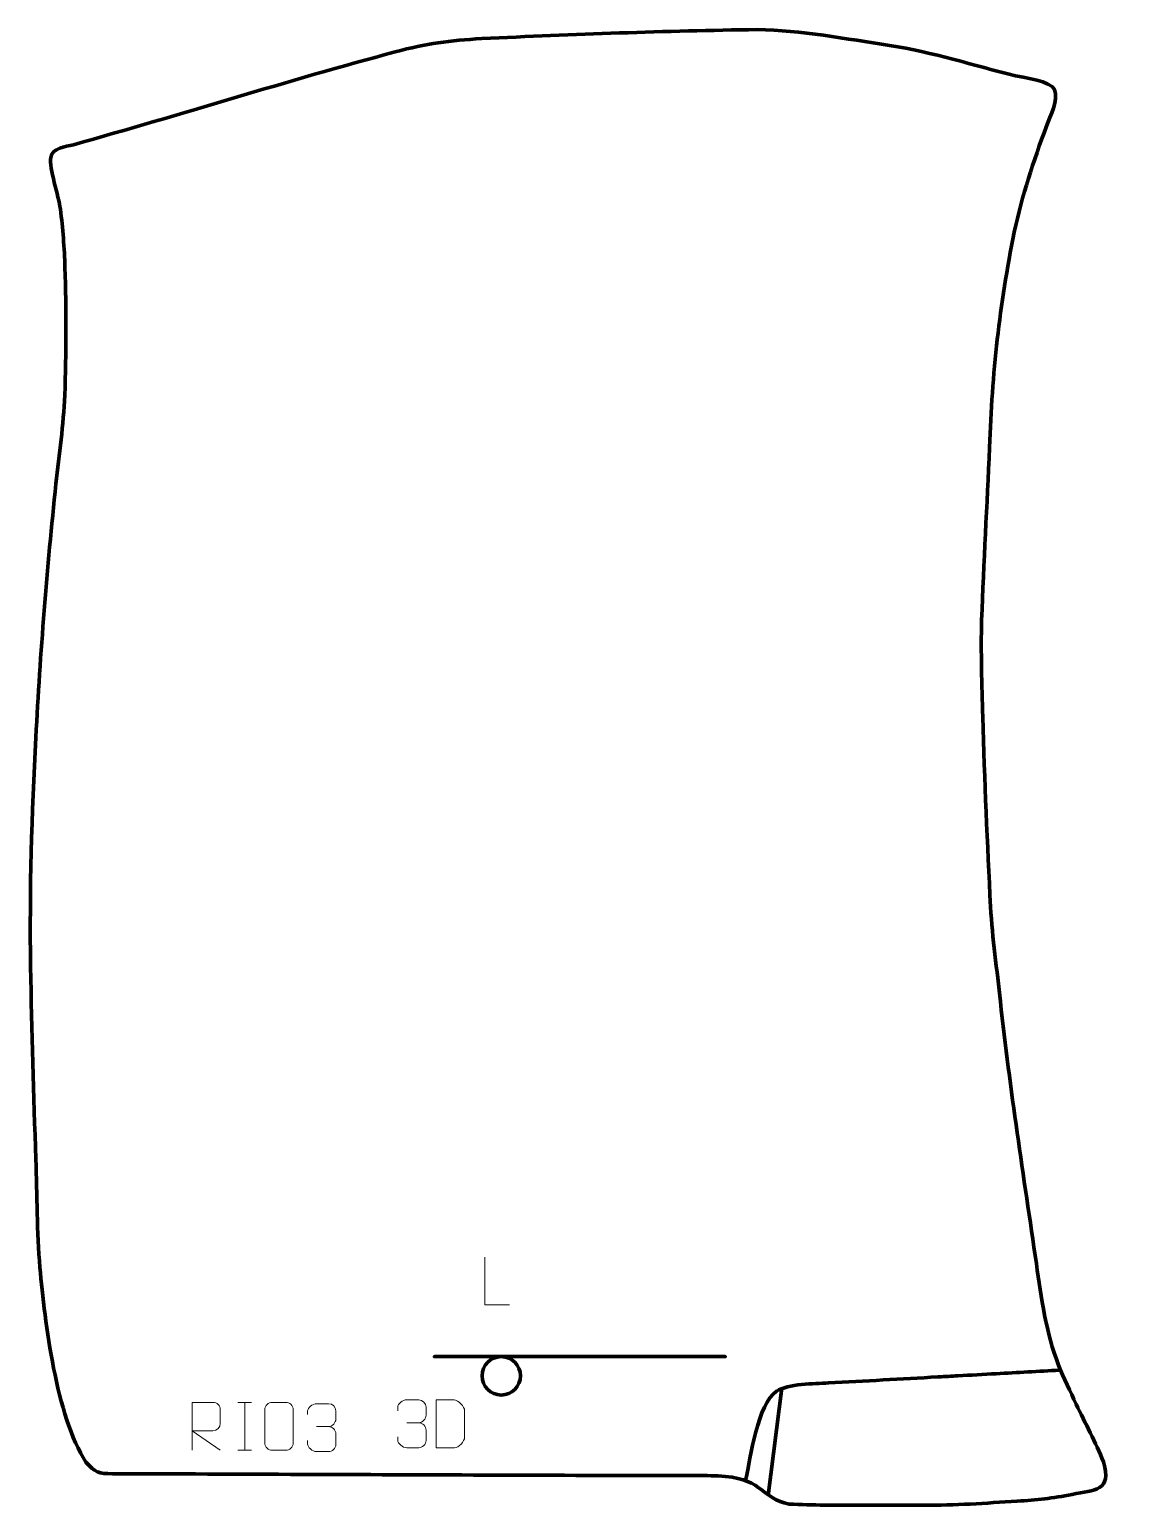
# Model space of a CAD drawing. Header units: millimetres. Extents: x -278 to 299, y -383 to 386.
import ezdxf

# ---------------------------------------------------------------- set-up
doc = ezdxf.new("R2010")
doc.units = ezdxf.units.MM
doc.header["$MEASUREMENT"] = 0
doc.layers.add('layer 2', color=7, linetype='Continuous')
doc.layers.add('layer 3', color=7, linetype='Continuous')

msp = doc.modelspace()

# ---------------------------------------------------------------- linework, layer by layer
at = {"layer": 'layer 2', "color": 142, "lineweight": 200}
for points in [[(-32.084, -305.416), (-37.6068, -305.416), (-42.0839, -309.8931), (-42.0839, -315.4159), (-42.0839, -315.4159), (-42.084, -320.9388), (-37.6068, -325.4159), (-32.084, -325.4159), (-32.084, -325.4159), (-26.5611, -325.416), (-22.084, -320.9388), (-22.084, -315.416), (-22.084, -315.416), (-22.0839, -309.8931), (-26.5611, -305.416), (-32.0839, -305.416), (-197.7679, -305.416), (299.284, -305.416), (-32.084, -305.416)], [(-32.084, -305.416), (-37.6068, -305.416), (-42.0839, -309.8931), (-42.0839, -315.4159), (-42.0839, -315.4159), (-42.084, -320.9388), (-37.6068, -325.4159), (-32.084, -325.416), (-32.084, -325.416), (-26.5611, -325.416), (-22.084, -320.9388), (-22.084, -315.416), (-22.084, -315.416), (-22.0839, -309.8931), (-26.5611, -305.416), (-32.0839, -305.416), (-197.7679, -305.416), (299.284, -305.416), (-32.084, -305.416)], [(-32.084, -305.416), (-37.6068, -305.416), (-42.0839, -309.8931), (-42.0839, -315.416), (-42.0839, -315.416), (-42.084, -320.9388), (-37.6068, -325.416), (-32.084, -325.416), (-32.084, -325.416), (-26.5611, -325.416), (-22.084, -320.9389), (-22.084, -315.416), (-22.084, -315.416), (-22.0839, -309.8932), (-26.5611, -305.416), (-32.0839, -305.416), (-197.7679, -305.416), (299.284, -305.416), (-32.084, -305.416)], [(-32.084, -305.416), (-37.6068, -305.416), (-42.0839, -309.8931), (-42.0839, -315.416), (-42.0839, -315.416), (-42.084, -320.9388), (-37.6068, -325.416), (-32.084, -325.416), (-32.084, -325.416), (-26.5611, -325.416), (-22.084, -320.9389), (-22.084, -315.416), (-22.084, -315.416), (-22.0839, -309.8932), (-26.5611, -305.416), (-32.0839, -305.416), (-197.7679, -305.416), (299.284, -305.416), (-32.084, -305.416)], [(-32.084, -305.416), (-37.6068, -305.416), (-42.0839, -309.8931), (-42.0839, -315.416), (-42.0839, -315.416), (-42.084, -320.9388), (-37.6068, -325.416), (-32.084, -325.416), (-32.084, -325.416), (-26.5611, -325.416), (-22.084, -320.9389), (-22.084, -315.416), (-22.084, -315.416), (-22.0839, -309.8932), (-26.5611, -305.416), (-32.0839, -305.416), (-197.7679, -305.416), (299.284, -305.416), (-32.084, -305.416)], [(-32.084, -305.416), (-37.6068, -305.416), (-42.0839, -309.8932), (-42.0839, -315.416), (-42.0839, -315.416), (-42.084, -320.9388), (-37.6068, -325.416), (-32.084, -325.416), (-32.084, -325.416), (-26.5611, -325.416), (-22.084, -320.9389), (-22.084, -315.4161), (-22.084, -315.4161), (-22.0839, -309.8932), (-26.5611, -305.416), (-32.0839, -305.416), (-197.7679, -305.416), (299.284, -305.416), (-32.084, -305.416)], [(-32.084, -305.416), (-37.6068, -305.416), (-42.0839, -309.8932), (-42.0839, -315.416), (-42.0839, -315.416), (-42.084, -320.9389), (-37.6068, -325.416), (-32.084, -325.416), (-32.084, -325.416), (-26.5611, -325.416), (-22.084, -320.9389), (-22.084, -315.4161), (-22.084, -315.4161), (-22.0839, -309.8932), (-26.5611, -305.416), (-32.0839, -305.416), (-197.7679, -305.416), (299.284, -305.416), (-32.084, -305.416)], [(-32.084, -305.416), (-37.6068, -305.416), (-42.0839, -309.8932), (-42.0839, -315.416), (-42.0839, -315.416), (-42.084, -320.9389), (-37.6068, -325.416), (-32.084, -325.416), (-32.084, -325.416), (-26.5611, -325.4161), (-22.084, -320.9389), (-22.084, -315.4161), (-22.084, -315.4161), (-22.0839, -309.8932), (-26.5611, -305.416), (-32.0839, -305.416), (-197.7679, -305.416), (299.284, -305.416), (-32.084, -305.416)], [(-32.084, -305.4161), (-37.6068, -305.4161), (-42.0839, -309.8932), (-42.0839, -315.416), (-42.0839, -315.416), (-42.084, -320.9389), (-37.6068, -325.416), (-32.084, -325.4161), (-32.084, -325.4161), (-26.5611, -325.4161), (-22.084, -320.9389), (-22.084, -315.4161), (-22.084, -315.4161), (-22.0839, -309.8932), (-26.5611, -305.4161), (-32.0839, -305.4161), (-197.7679, -305.4161), (299.284, -305.4161), (-32.084, -305.4161)], [(-32.084, -305.4161), (-37.6068, -305.4161), (-42.0839, -309.8932), (-42.0839, -315.4161), (-42.0839, -315.4161), (-42.084, -320.9389), (-37.6068, -325.4161), (-32.084, -325.4161), (-32.084, -325.4161), (-26.5611, -325.4161), (-22.084, -320.939), (-22.084, -315.4161), (-22.084, -315.4161), (-22.0839, -309.8932), (-26.5611, -305.4161), (-32.0839, -305.4161), (-197.7679, -305.4161), (299.284, -305.4161), (-32.084, -305.4161)], [(-32.084, -305.4161), (-37.6068, -305.4161), (-42.0839, -309.8932), (-42.0839, -315.4161), (-42.0839, -315.4161), (-42.084, -320.9389), (-37.6068, -325.4161), (-32.084, -325.4161), (-32.084, -325.4161), (-26.5611, -325.4161), (-22.084, -320.939), (-22.084, -315.4161), (-22.084, -315.4161), (-22.0839, -309.8933), (-26.5611, -305.4161), (-32.0839, -305.4161), (-197.7679, -305.4161), (299.284, -305.4161), (-32.084, -305.4161)], [(-32.084, -305.4161), (-37.6068, -305.4161), (-42.0839, -309.8932), (-42.0839, -315.4161), (-42.0839, -315.4161), (-42.084, -320.9389), (-37.6068, -325.4161), (-32.084, -325.4161), (-32.084, -325.4161), (-26.5611, -325.4161), (-22.084, -320.939), (-22.084, -315.4161), (-22.084, -315.4161), (-22.0839, -309.8933), (-26.5611, -305.4161), (-32.0839, -305.4161), (-197.7679, -305.4161), (299.284, -305.4161), (-32.084, -305.4161)], [(-32.084, -305.4161), (-37.6068, -305.4161), (-42.0839, -309.8933), (-42.0839, -315.4161), (-42.0839, -315.4161), (-42.084, -320.9389), (-37.6068, -325.4161), (-32.084, -325.4161), (-32.084, -325.4161), (-26.5611, -325.4161), (-22.084, -320.939), (-22.084, -315.4161), (-22.084, -315.4161), (-22.0839, -309.8933), (-26.5611, -305.4161), (-32.0839, -305.4161), (-197.7679, -305.4161), (299.284, -305.4161), (-32.084, -305.4161)], [(-32.084, -305.4161), (-37.6068, -305.4161), (-42.0839, -309.8933), (-42.0839, -315.4161), (-42.0839, -315.4161), (-42.084, -320.939), (-37.6068, -325.4161), (-32.084, -325.4161), (-32.084, -325.4161), (-26.5611, -325.4161), (-22.084, -320.939), (-22.084, -315.4162), (-22.084, -315.4162), (-22.0839, -309.8933), (-26.5611, -305.4161), (-32.0839, -305.4161), (-197.7679, -305.4161), (299.284, -305.4161), (-32.084, -305.4161)], [(-32.084, -305.4161), (-37.6068, -305.4161), (-42.0839, -309.8933), (-42.0839, -315.4161), (-42.0839, -315.4161), (-42.084, -320.939), (-37.6068, -325.4161), (-32.084, -325.4161), (-32.084, -325.4161), (-26.5611, -325.4162), (-22.084, -320.939), (-22.084, -315.4162), (-22.084, -315.4162), (-22.0839, -309.8933), (-26.5611, -305.4161), (-32.0839, -305.4161), (-197.7679, -305.4161), (299.284, -305.4161), (-32.084, -305.4161)], [(-32.084, -305.4161), (-37.6068, -305.4161), (-42.0839, -309.8933), (-42.0839, -315.4161), (-42.0839, -315.4161), (-42.084, -320.939), (-37.6068, -325.4161), (-32.084, -325.4161), (-32.084, -325.4161), (-26.5611, -325.4162), (-22.084, -320.939), (-22.084, -315.4162), (-22.084, -315.4162), (-22.0839, -309.8933), (-26.5611, -305.4161), (-32.0839, -305.4161), (-197.7679, -305.4161), (299.284, -305.4161), (-32.084, -305.4161)], [(-32.084, -305.4162), (-37.6068, -305.4162), (-42.0839, -309.8933), (-42.0839, -315.4161), (-42.0839, -315.4161), (-42.084, -320.939), (-37.6068, -325.4161), (-32.084, -325.4162), (-32.084, -325.4162), (-26.5611, -325.4162), (-22.084, -320.939), (-22.084, -315.4162), (-22.084, -315.4162), (-22.0839, -309.8933), (-26.5611, -305.4162), (-32.0839, -305.4162), (-197.7679, -305.4162), (299.284, -305.4162), (-32.084, -305.4162)], [(-32.084, -305.4162), (-37.6068, -305.4162), (-42.0839, -309.8933), (-42.0839, -315.4162), (-42.0839, -315.4162), (-42.084, -320.939), (-37.6068, -325.4162), (-32.084, -325.4162), (-32.084, -325.4162), (-26.5611, -325.4162), (-22.084, -320.9391), (-22.084, -315.4162), (-22.084, -315.4162), (-22.0839, -309.8934), (-26.5611, -305.4162), (-32.0839, -305.4162), (-197.7679, -305.4162), (299.284, -305.4162), (-32.084, -305.4162)], [(-32.084, -305.4162), (-37.6068, -305.4162), (-42.0839, -309.8933), (-42.0839, -315.4162), (-42.0839, -315.4162), (-42.084, -320.939), (-37.6068, -325.4162), (-32.084, -325.4162), (-32.084, -325.4162), (-26.5611, -325.4162), (-22.084, -320.9391), (-22.084, -315.4162), (-22.084, -315.4162), (-22.0839, -309.8934), (-26.5611, -305.4162), (-32.0839, -305.4162), (-197.7679, -305.4162), (299.284, -305.4162), (-32.084, -305.4162)], [(-32.084, -305.4162), (-37.6068, -305.4162), (-42.0839, -309.8933), (-42.0839, -315.4162), (-42.0839, -315.4162), (-42.084, -320.939), (-37.6068, -325.4162), (-32.084, -325.4162), (-32.084, -325.4162), (-26.5611, -325.4162), (-22.084, -320.9391), (-22.084, -315.4162), (-22.084, -315.4162), (-22.0839, -309.8934), (-26.5611, -305.4162), (-32.0839, -305.4162), (-197.7679, -305.4162), (299.284, -305.4162), (-32.084, -305.4162)], [(-32.084, -305.4162), (-37.6068, -305.4162), (-42.0839, -309.8934), (-42.0839, -315.4162), (-42.0839, -315.4162), (-42.084, -320.939), (-37.6068, -325.4162), (-32.084, -325.4162), (-32.084, -325.4162), (-26.5611, -325.4162), (-22.084, -320.9391), (-22.084, -315.4163), (-22.084, -315.4163), (-22.0839, -309.8934), (-26.5611, -305.4162), (-32.0839, -305.4162), (-197.7679, -305.4162), (299.284, -305.4162), (-32.084, -305.4162)]]:
    msp.add_open_spline(points, degree=3, knots=[0, 0, 0, 0, 0.2, 0.2, 0.2, 0.2, 0.4, 0.4, 0.4, 0.4, 0.6, 0.6, 0.6, 0.6, 1, 1, 1, 1.0001, 1.0001, 1.0001, 1.0001], dxfattribs=at)
for points in [[(-32.084, -305.416), (-32.084, -305.416), (-32.084, -305.4162), (-32.084, -305.4162)], [(-32.0839, -305.416), (-32.0839, -305.416), (-32.0839, -305.4162), (-32.0839, -305.4162)], [(-42.0839, -315.4159), (-42.0839, -315.4159), (-42.0839, -315.4162), (-42.0839, -315.4162)], [(-22.084, -315.416), (-22.084, -315.416), (-22.084, -315.4163), (-22.084, -315.4163)], [(-32.084, -325.4159), (-32.084, -325.4159), (-32.084, -325.4162), (-32.084, -325.4162)]]:
    msp.add_open_spline(points, degree=3, dxfattribs=at)
at = {"layer": 'layer 2', "color": 142, "lineweight": 158}
msp.add_open_spline([(95.3581, -369.2145), (97.6341, -357.9677), (101.5289, -329.8639), (111.2162, -323.4228), (111.2162, -323.4228), (117.4688, -319.4678), (130.7815, -319.5588), (138.3517, -319.1385), (138.3517, -319.1385), (157.3257, -318.0849), (176.3002, -317.0383), (195.2744, -315.9876), (195.2744, -315.9876), (195.2744, -315.9876), (195.7736, -315.96), (195.7736, -315.96), (195.7736, -315.96), (199.1024, -315.7757), (202.431, -315.5914), (205.7597, -315.407), (205.7597, -315.407), (212.417, -315.0384), (219.0743, -314.6697), (225.7316, -314.3011), (225.7316, -314.3011), (236.7162, -313.6928), (247.7008, -313.0845), (258.6854, -312.4762), (258.6854, -312.4762), (258.6854, -312.4762), (259.1847, -312.4486), (259.1847, -312.4486)], degree=3, knots=[0, 0, 0, 0, 0.11111111, 0.11111111, 0.11111111, 0.11111111, 0.22222222, 0.22222222, 0.22222222, 0.22222222, 0.33333333, 0.33333333, 0.33333333, 0.33333333, 0.44444444, 0.44444444, 0.44444444, 0.44444444, 0.55555556, 0.55555556, 0.55555556, 0.55555556, 0.66666667, 0.66666667, 0.66666667, 0.66666667, 0.77777778, 0.77777778, 0.77777778, 0.77777778, 1, 1, 1, 1], dxfattribs=at)
msp.add_open_spline([(113.9669, -321.6777), (113.9669, -321.6777), (107.0153, -377.6893), (107.0153, -377.6893)], degree=3, dxfattribs=at)
at = {"layer": 'layer 3', "color": 22, "lineweight": 158}
msp.add_open_spline([(-87.2964, 374.026), (-71.0907, 378.3333), (-58.8832, 380.0719), (-42.1631, 380.9102), (-42.1631, 380.9102), (5.5173, 383.2353), (53.4551, 384.8693), (101.1852, 385.6664), (101.1852, 385.6664), (124.1756, 385.3246), (147.4312, 380.7259), (170.1722, 377.4143), (170.1722, 377.4143), (192.7984, 373.8893), (213.7134, 366.9327), (235.8033, 361.594), (235.8033, 361.594), (240.4285, 360.54), (253.967, 358.8363), (256.0366, 354.3884), (256.0366, 354.3884), (258.2051, 348.6043), (253.8334, 340.8964), (251.8583, 335.4132), (251.8583, 335.4132), (245.0885, 316.6523), (239.1989, 299.7234), (235.0952, 280.0962), (235.0952, 280.0962), (227.3844, 242.279), (223.6166, 206.5564), (222.1748, 168.0285), (222.1748, 168.0285), (221.0401, 138.0662), (219.1474, 108.0976), (218.1006, 78.1545), (218.1006, 78.1545), (217.6233, 61.517), (218.2555, 44.371), (218.6984, 27.7052), (218.6984, 27.7052), (219.6414, -5.2573), (221.094, -38.2963), (222.7516, -71.2319), (222.7516, -71.2319), (223.7064, -87.5604), (226.1635, -104.1899), (227.8823, -120.5107), (227.8823, -120.5107), (232.8813, -166.3051), (239.9868, -211.4532), (246.6203, -256.9991), (246.6203, -256.9991), (249.2125, -274.8644), (251.6733, -292.9549), (258.1979, -309.9071), (258.1979, -309.9071), (260.8026, -316.6045), (264.3133, -323.5666), (267.3693, -330.1328), (267.3693, -330.1328), (272.0152, -340.018), (277.4874, -350.1274), (281.5781, -360.1834), (281.5781, -360.1834), (285.9838, -375.6113), (277.2691, -374.8071), (265.2122, -377.162), (265.2122, -377.162), (255.0773, -379.1415), (246.8425, -380.0385), (236.5587, -380.6631), (236.5587, -380.6631), (220.0768, -381.6996), (204.3411, -382.9209), (187.7695, -382.7603), (187.7695, -382.7603), (170.6146, -382.5977), (153.4575, -382.8449), (136.3207, -382.7003), (136.3207, -382.7003), (130.304, -382.6336), (123.8795, -382.5222), (117.8865, -382.1517), (117.8865, -382.1517), (103.427, -379.4239), (104.6184, -369.5262), (84.6145, -367.8195), (84.6145, -367.8195), (74.8859, -366.9894), (64.1645, -367.4043), (54.3182, -367.3747), (54.3182, -367.3747), (-9.0106, -367.184), (-72.3393, -366.9662), (-135.668, -366.7484), (-135.668, -366.7484), (-168.6562, -366.6343), (-201.6519, -366.3958), (-234.6396, -366.4119), (-234.6396, -366.4119), (-241.3354, -366.3677), (-243.9526, -365.5905), (-248.3796, -360.3), (-248.3796, -360.3), (-263.9478, -336.3429), (-269.7159, -287.757), (-272.3292, -259.0565), (-272.3292, -259.0565), (-273.9529, -240.4845), (-273.8661, -221.3068), (-274.4988, -202.622), (-274.4988, -202.622), (-275.616, -169.2184), (-276.6317, -135.7672), (-277.2567, -102.3514), (-277.2567, -102.3514), (-277.7794, -62.2891), (-276.6583, -22.9895), (-274.5015, 17.0042), (-274.5015, 17.0042), (-272.1396, 60.9206), (-268.7369, 105.3133), (-263.9983, 149.0361), (-263.9983, 149.0361), (-262.2202, 164.6708), (-260.131, 179.5088), (-259.4445, 195.3014), (-259.4445, 195.3014), (-258.5486, 217.1555), (-258.6637, 239.8301), (-259.3062, 261.7021), (-259.3062, 261.7021), (-259.6465, 271.7487), (-260.3746, 282.1467), (-261.7104, 292.1087), (-261.7104, 292.1087), (-262.5815, 298.606), (-267.623, 313.8819), (-266.7606, 318.9969), (-266.7606, 318.9969), (-265.5896, 324.2002), (-259.2674, 324.4694), (-254.9379, 325.674), (-254.9379, 325.674), (-198.9036, 341.2642), (-143.5099, 359.0142), (-87.2964, 374.026)], degree=3, knots=[0, 0, 0, 0, 0.02631579, 0.02631579, 0.02631579, 0.02631579, 0.05263158, 0.05263158, 0.05263158, 0.05263158, 0.07894737, 0.07894737, 0.07894737, 0.07894737, 0.10526316, 0.10526316, 0.10526316, 0.10526316, 0.13157895, 0.13157895, 0.13157895, 0.13157895, 0.15789474, 0.15789474, 0.15789474, 0.15789474, 0.18421053, 0.18421053, 0.18421053, 0.18421053, 0.21052632, 0.21052632, 0.21052632, 0.21052632, 0.23684211, 0.23684211, 0.23684211, 0.23684211, 0.26315789, 0.26315789, 0.26315789, 0.26315789, 0.28947368, 0.28947368, 0.28947368, 0.28947368, 0.31578947, 0.31578947, 0.31578947, 0.31578947, 0.34210526, 0.34210526, 0.34210526, 0.34210526, 0.36842105, 0.36842105, 0.36842105, 0.36842105, 0.39473684, 0.39473684, 0.39473684, 0.39473684, 0.42105263, 0.42105263, 0.42105263, 0.42105263, 0.44736842, 0.44736842, 0.44736842, 0.44736842, 0.47368421, 0.47368421, 0.47368421, 0.47368421, 0.5, 0.5, 0.5, 0.5, 0.52631579, 0.52631579, 0.52631579, 0.52631579, 0.55263158, 0.55263158, 0.55263158, 0.55263158, 0.57894737, 0.57894737, 0.57894737, 0.57894737, 0.60526316, 0.60526316, 0.60526316, 0.60526316, 0.63157895, 0.63157895, 0.63157895, 0.63157895, 0.65789474, 0.65789474, 0.65789474, 0.65789474, 0.68421053, 0.68421053, 0.68421053, 0.68421053, 0.71052632, 0.71052632, 0.71052632, 0.71052632, 0.73684211, 0.73684211, 0.73684211, 0.73684211, 0.76315789, 0.76315789, 0.76315789, 0.76315789, 0.78947368, 0.78947368, 0.78947368, 0.78947368, 0.81578947, 0.81578947, 0.81578947, 0.81578947, 0.84210526, 0.84210526, 0.84210526, 0.84210526, 0.86842105, 0.86842105, 0.86842105, 0.86842105, 0.89473684, 0.89473684, 0.89473684, 0.89473684, 0.92105263, 0.92105263, 0.92105263, 0.92105263, 0.94736842, 0.94736842, 0.94736842, 0.94736842, 1, 1, 1, 1], dxfattribs=at)
at = {"layer": 'layer 3', "color": 250, "lineweight": 9}
for points, knots in [([(-27.7231, -278.4867), (-27.7231, -278.4867), (-40.6722, -278.4867), (-40.6722, -278.4867), (-40.6722, -278.4867), (-40.6722, -278.4867), (-40.6722, -253.5331), (-40.6722, -253.5331)], [0, 0, 0, 0, 0.33333333, 0.33333333, 0.33333333, 0.33333333, 1, 1, 1, 1]), ([(-193.0679, -354.1658), (-193.0679, -354.1658), (-193.0679, -329.2123), (-193.0679, -329.2123), (-193.0679, -329.2123), (-189.4731, -329.2123), (-185.8776, -329.2123), (-182.2824, -329.2123), (-182.2824, -329.2123), (-179.9571, -329.25), (-178.3998, -330.74), (-178.4039, -333.1064), (-178.4039, -333.1064), (-178.4043, -335.1419), (-178.4043, -338.2013), (-178.4039, -340.2373), (-178.4039, -340.2373), (-178.4104, -342.1128), (-180.2227, -344.0546), (-182.2322, -344.0737), (-182.2322, -344.0737), (-182.2322, -344.0737), (-193.0679, -344.0737), (-193.0679, -344.0737), (-193.0679, -344.0737), (-193.0679, -344.0737), (-178.4132, -354.1658), (-178.4132, -354.1658)], [0, 0, 0, 0, 0.125, 0.125, 0.125, 0.125, 0.25, 0.25, 0.25, 0.25, 0.375, 0.375, 0.375, 0.375, 0.5, 0.5, 0.5, 0.5, 0.625, 0.625, 0.625, 0.625, 0.75, 0.75, 0.75, 0.75, 1, 1, 1, 1]), ([(-151.3285, -329.2165), (-149.0028, -329.2165), (-146.6767, -329.2165), (-144.3506, -329.2165), (-144.3506, -329.2165), (-142.404, -329.1809), (-140.4126, -330.6725), (-140.3859, -333.1101), (-140.3859, -333.1101), (-140.3863, -338.857), (-140.3863, -344.6043), (-140.3859, -350.352), (-140.3859, -350.352), (-140.5257, -352.6754), (-142.2029, -354.155), (-144.3506, -354.1658), (-144.3506, -354.1658), (-146.6825, -354.1654), (-149.0144, -354.1654), (-151.3459, -354.1658), (-151.3459, -354.1658), (-153.2709, -354.2712), (-155.243, -352.3867), (-155.2318, -350.3694), (-155.2318, -350.3694), (-155.2315, -344.5993), (-155.2315, -338.8296), (-155.2318, -333.0603), (-155.2318, -333.0603), (-155.2276, -330.9222), (-153.4809, -329.203), (-151.3285, -329.2165)], [0, 0, 0, 0, 0.11111111, 0.11111111, 0.11111111, 0.11111111, 0.22222222, 0.22222222, 0.22222222, 0.22222222, 0.33333333, 0.33333333, 0.33333333, 0.33333333, 0.44444444, 0.44444444, 0.44444444, 0.44444444, 0.55555556, 0.55555556, 0.55555556, 0.55555556, 0.66666667, 0.66666667, 0.66666667, 0.66666667, 0.77777778, 0.77777778, 0.77777778, 0.77777778, 1, 1, 1, 1]), ([(-132.9754, -335.6005), (-132.9754, -335.6005), (-132.9754, -333.7433), (-132.9754, -333.7433), (-132.9754, -333.7433), (-132.9897, -332.0014), (-130.3252, -329.8833), (-128.2661, -329.906), (-128.2661, -329.906), (-126.202, -329.906), (-124.138, -329.906), (-122.0743, -329.906), (-122.0743, -329.906), (-119.8798, -329.8972), (-118.2815, -331.744), (-118.2371, -333.6561), (-118.2371, -333.6561), (-118.2375, -335.0912), (-118.2375, -336.5263), (-118.2371, -337.9618), (-118.2371, -337.9618), (-118.2857, -339.6153), (-119.8883, -341.8453), (-122.0866, -341.8353), (-122.0866, -341.8353), (-119.8829, -341.8465), (-118.2749, -343.6497), (-118.2209, -345.7092), (-118.2209, -345.7092), (-118.2213, -347.4939), (-118.2213, -349.2786), (-118.2209, -351.0637), (-118.2209, -351.0637), (-118.2108, -353.1251), (-120.2657, -354.8882), (-122.0866, -354.8801), (-122.0866, -354.8801), (-124.1519, -354.8798), (-126.2171, -354.8798), (-128.2827, -354.8801), (-128.2827, -354.8801), (-130.4513, -354.8686), (-132.9823, -352.4684), (-133.0009, -351.0066), (-133.0009, -351.0066), (-133.0009, -351.0066), (-133.0009, -349.098), (-133.0009, -349.098)], [0, 0, 0, 0, 0.07692308, 0.07692308, 0.07692308, 0.07692308, 0.15384615, 0.15384615, 0.15384615, 0.15384615, 0.23076923, 0.23076923, 0.23076923, 0.23076923, 0.30769231, 0.30769231, 0.30769231, 0.30769231, 0.38461538, 0.38461538, 0.38461538, 0.38461538, 0.46153846, 0.46153846, 0.46153846, 0.46153846, 0.53846154, 0.53846154, 0.53846154, 0.53846154, 0.61538462, 0.61538462, 0.61538462, 0.61538462, 0.69230769, 0.69230769, 0.69230769, 0.69230769, 0.76923077, 0.76923077, 0.76923077, 0.76923077, 0.84615385, 0.84615385, 0.84615385, 0.84615385, 1, 1, 1, 1]), ([(-85.9754, -333.6005), (-85.9754, -333.6005), (-85.9754, -331.7433), (-85.9754, -331.7433), (-85.9754, -331.7433), (-85.9897, -330.0014), (-83.3252, -327.8833), (-81.2661, -327.906), (-81.2661, -327.906), (-79.202, -327.906), (-77.138, -327.906), (-75.0743, -327.906), (-75.0743, -327.906), (-72.8798, -327.8972), (-71.2815, -329.744), (-71.2371, -331.6561), (-71.2371, -331.6561), (-71.2375, -333.0912), (-71.2375, -334.5263), (-71.2371, -335.9618), (-71.2371, -335.9618), (-71.2857, -337.6153), (-72.8883, -339.8453), (-75.0866, -339.8353), (-75.0866, -339.8353), (-72.8829, -339.8465), (-71.2749, -341.6497), (-71.2209, -343.7092), (-71.2209, -343.7092), (-71.2213, -345.4939), (-71.2213, -347.2786), (-71.2209, -349.0637), (-71.2209, -349.0637), (-71.2108, -351.1251), (-73.2657, -352.8882), (-75.0866, -352.8801), (-75.0866, -352.8801), (-77.1519, -352.8798), (-79.2171, -352.8798), (-81.2827, -352.8801), (-81.2827, -352.8801), (-83.4513, -352.8686), (-85.9823, -350.4684), (-86.0009, -349.0066), (-86.0009, -349.0066), (-86.0009, -349.0066), (-86.0009, -347.098), (-86.0009, -347.098)], [0, 0, 0, 0, 0.07692308, 0.07692308, 0.07692308, 0.07692308, 0.15384615, 0.15384615, 0.15384615, 0.15384615, 0.23076923, 0.23076923, 0.23076923, 0.23076923, 0.30769231, 0.30769231, 0.30769231, 0.30769231, 0.38461538, 0.38461538, 0.38461538, 0.38461538, 0.46153846, 0.46153846, 0.46153846, 0.46153846, 0.53846154, 0.53846154, 0.53846154, 0.53846154, 0.61538462, 0.61538462, 0.61538462, 0.61538462, 0.69230769, 0.69230769, 0.69230769, 0.69230769, 0.76923077, 0.76923077, 0.76923077, 0.76923077, 0.84615385, 0.84615385, 0.84615385, 0.84615385, 1, 1, 1, 1]), ([(-66.0032, -352.8416), (-63.6714, -352.8412), (-58.7212, -352.8652), (-56.3897, -352.8655), (-56.3897, -352.8655), (-54.4647, -352.9709), (-51.1461, -349.4293), (-51.1573, -347.412), (-51.1573, -347.412), (-51.1577, -341.6419), (-51.1577, -339.4722), (-51.1573, -333.7029), (-51.1573, -333.7029), (-51.1616, -331.5648), (-54.5361, -327.9047), (-56.6885, -327.9182), (-56.6885, -327.9182), (-59.0142, -327.9182), (-63.7385, -327.9182), (-66.0646, -327.9182), (-66.0646, -327.9182), (-66.0642, -333.6651), (-66.0029, -347.0943), (-66.0032, -352.8416)], [0, 0, 0, 0, 0.14285714, 0.14285714, 0.14285714, 0.14285714, 0.28571429, 0.28571429, 0.28571429, 0.28571429, 0.42857143, 0.42857143, 0.42857143, 0.42857143, 0.57142857, 0.57142857, 0.57142857, 0.57142857, 0.71428571, 0.71428571, 0.71428571, 0.71428571, 1, 1, 1, 1])]:
    msp.add_open_spline(points, degree=3, knots=knots, dxfattribs=at)
for points in [[(-169.2593, -329.2336), (-169.2593, -329.2336), (-162.0912, -329.2336), (-162.0912, -329.2336)], [(-165.6753, -329.2336), (-165.6753, -329.2336), (-165.6753, -354.1871), (-165.6753, -354.1871)], [(-128.2657, -341.8457), (-128.2657, -341.8457), (-122.0693, -341.8457), (-122.0693, -341.8457)], [(-81.2657, -339.8457), (-81.2657, -339.8457), (-75.0693, -339.8457), (-75.0693, -339.8457)], [(-169.2593, -354.1871), (-169.2593, -354.1871), (-162.0912, -354.1871), (-162.0912, -354.1871)]]:
    msp.add_open_spline(points, degree=3, dxfattribs=at)

doc.saveas('drawing.dxf')
